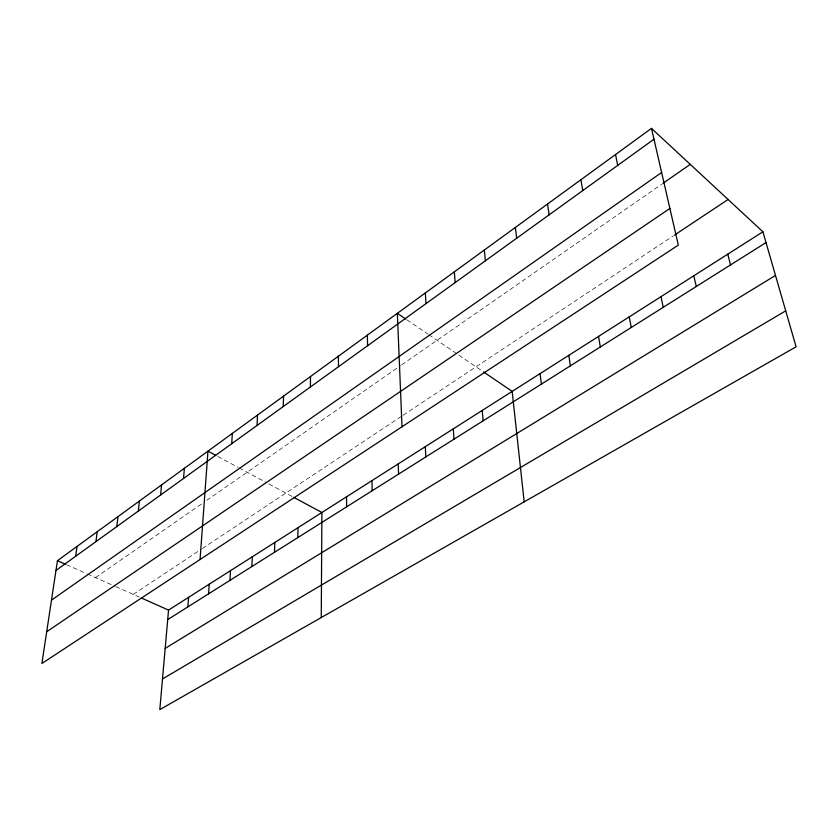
<?xml version="1.0" encoding="UTF-8"?>
<svg xmlns="http://www.w3.org/2000/svg" width="838" height="838" viewBox="0 0 838 838"><rect width="100%" height="100%" fill="white"/><g stroke="black" fill="none" stroke-linecap="round" stroke-linejoin="round"><path stroke-width="0.63" stroke-dasharray="4.19 3.14" d="M95.501 577.602L202.555 503.229M206.735 500.328L400.595 365.63M401.674 364.886L661.905 184.077M133.252 594.393L201.319 549.204M202.408 548.481L402.01 415.973M403.078 415.26L673.417 235.792M66.495 564.697L86.084 573.412M87.257 573.936L114.555 586.076M115.728 586.6L139.192 597.033M217.87 456.469L238.023 467.332M239.165 467.939L266.704 482.772M268.956 483.987L292.682 496.756M406.859 319.791L427.757 333.995M428.784 334.697L456.773 353.72M458.91 355.176L482.489 371.203"/><path stroke-width="1.26" d="M321.258 617.554L321.897 512.489L293.813 497.374M310.374 387.009L310.51 376.513M297.815 537.608L298.003 527.699M283.244 406.566L283.558 396.133M274.508 552.294L274.822 542.458M251.882 566.54L252.322 556.778M257.046 425.463L257.507 415.093M229.926 580.388L230.471 570.688M231.717 443.731L232.325 433.414M208.589 593.828L209.238 584.191M200.062 559.512L207.971 451.148L215.67 455.285M187.859 606.89L188.602 597.326M183.512 478.488L184.391 468.295M762.905 231.801L168.543 610.095L159.807 709.618L796.1 346.796L762.905 231.801L651.482 128.382L57.455 560.674L41.9 663.487L678.319 245.115L651.482 128.382M160.571 495.038L161.556 484.909M138.333 511.065L139.443 501.009M116.796 526.599L118.001 516.617M95.909 541.662L97.208 531.742M75.64 556.275L77.033 546.428M55.968 570.458L653.975 139.223M51.485 600.144L661.622 172.481M662.952 183.344L690.261 164.374M46.698 631.758L669.887 208.442M674.485 235.08L728.096 199.486M167.715 619.586L766.005 242.559M165.18 648.371L775.496 275.43M162.499 678.969L785.719 310.835M57.455 560.674L65.364 564.194M141.559 598.091L168.543 610.095M405.812 319.069L397.348 313.318L402.02 426.752M483.557 371.936L512.165 391.388L524.19 501.847M727.751 254.186L730.547 264.902M693.791 275.796L696.305 286.481M660.983 296.683L663.225 307.326M615.532 154.538L617.7 165.39M629.254 316.869L631.244 327.48M580.912 179.741L582.777 190.572M598.552 336.415L600.312 346.974M547.539 204.022L549.131 214.832M568.834 355.322L570.374 365.839M540.06 373.643L541.39 384.108M515.36 227.444L516.69 238.233M484.312 250.038L485.391 260.796M482.227 410.442L483.159 420.802M454.332 271.858L455.181 282.584M453.285 428.867L454.018 439.164M425.358 292.944L425.997 303.628M425.285 446.685L425.84 456.92M398.197 463.927L398.584 474.099M371.957 480.635L372.187 490.733M367.358 335.148L367.589 345.748M346.534 496.808L346.618 506.843M338.426 356.202L338.468 366.751"/></g></svg>
